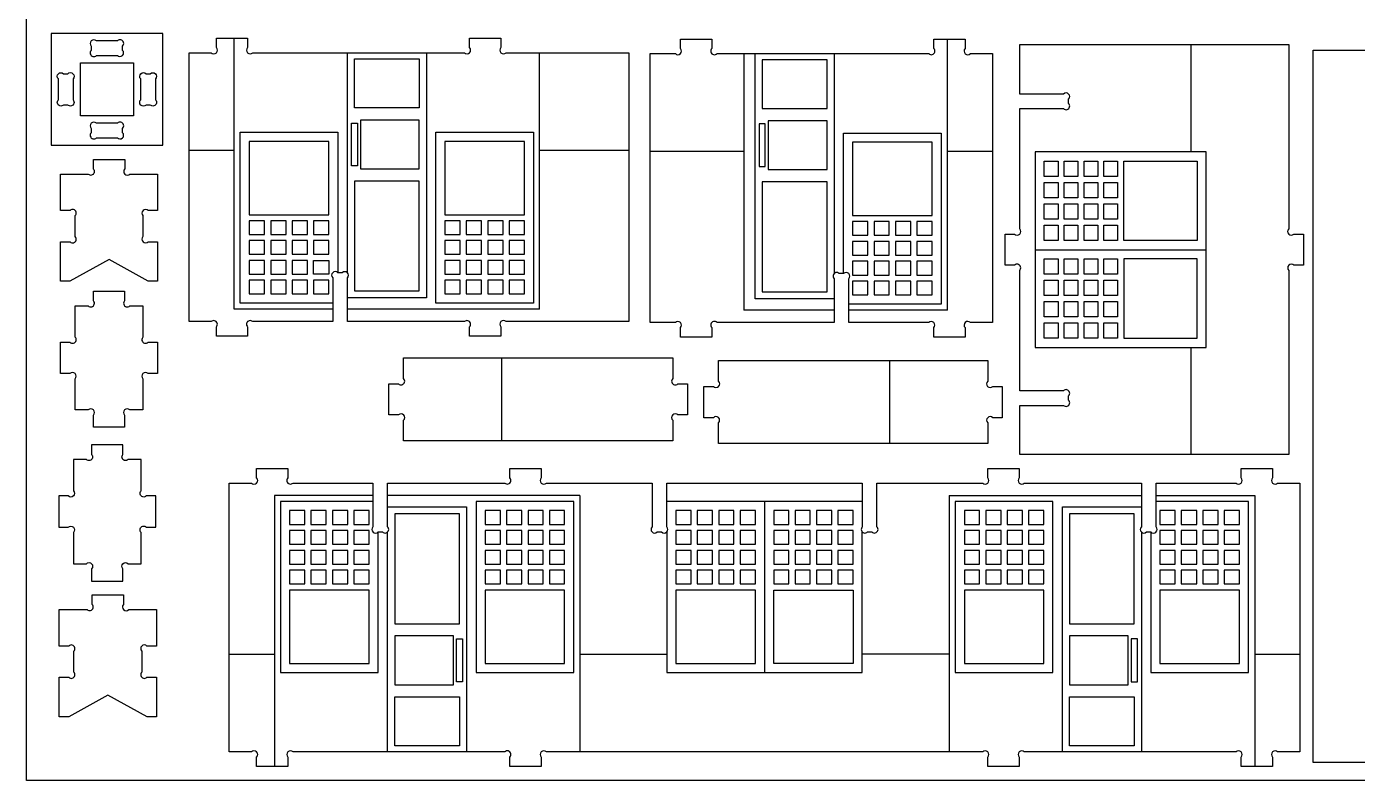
# Model space of a CAD drawing. Extents: x -202 to 2000, y -1029 to 551.
# Drawn here: x -202 to 888, y -1029 to -411 of the extents above; entities that cross this region are included whole.
import ezdxf

# ---------------------------------------------------------------- set-up
doc = ezdxf.new("R2010")
doc.units = 0
doc.header["$MEASUREMENT"] = 0
doc.layers.get('0').update_dxf_attribs({"linetype": 'CONTINUOUS'})
doc.layers.add('ENGRAVING', color=1, linetype='CONTINUOUS')

msp = doc.modelspace()

# ---------------------------------------------------------------- linework, layer by layer
for points in [[(-202.2, -1028.7), (-202.2, 551.1), (1999.8, 551.1), (1999.8, -1028.7)], [(-182.2, -508), (-90.7, -508), (-90.7, -416.5), (-182.2, -416.5)], [(851.6, -1014), (851.6, -430.2), (1976, -430.2), (1976, -1014)], [(-158.2, -484), (-158.2, -440.5), (-114.7, -440.5), (-114.7, -484)], [(-19.8, -565), (45.3, -565), (45.3, -504.9), (-19.8, -504.9)], [(140.4, -565), (205.5, -565), (205.5, -504.9), (140.4, -504.9)], [(474.4, -565.7), (539.5, -565.7), (539.5, -505.6), (474.4, -505.6)], [(631.3, -533.6), (631.3, -521.1), (642.6, -521.1), (642.6, -533.6)], [(647.6, -533.6), (647.6, -521.1), (658.9, -521.1), (658.9, -533.6)], [(663.9, -533.6), (663.9, -521.1), (675.1, -521.1), (675.1, -533.6)], [(680.1, -533.6), (680.1, -521.1), (691.4, -521.1), (691.4, -533.6)], [(696.4, -586.2), (696.4, -521.1), (756.5, -521.1), (756.5, -586.2)], [(631.3, -551.1), (631.3, -538.6), (642.6, -538.6), (642.6, -551.1)], [(647.6, -551.1), (647.6, -538.6), (658.9, -538.6), (658.9, -551.1)], [(663.9, -551.1), (663.9, -538.6), (675.1, -538.6), (675.1, -551.1)], [(680.1, -551.1), (680.1, -538.6), (691.4, -538.6), (691.4, -551.1)], [(631.3, -568.6), (631.3, -556.1), (642.6, -556.1), (642.6, -568.6)], [(647.6, -568.6), (647.6, -556.1), (658.9, -556.1), (658.9, -568.6)], [(663.9, -568.6), (663.9, -556.1), (675.1, -556.1), (675.1, -568.6)], [(680.1, -568.6), (680.1, -556.1), (691.4, -556.1), (691.4, -568.6)], [(-19.8, -581.2), (-7.3, -581.2), (-7.3, -570), (-19.8, -570)], [(-2.3, -581.2), (10.3, -581.2), (10.3, -570), (-2.3, -570)], [(15.3, -581.2), (27.8, -581.2), (27.8, -570), (15.3, -570)], [(32.8, -581.2), (45.3, -581.2), (45.3, -570), (32.8, -570)], [(140.4, -581.2), (152.9, -581.2), (152.9, -570), (140.4, -570)], [(157.9, -581.2), (170.5, -581.2), (170.5, -570), (157.9, -570)], [(175.5, -570), (175.5, -581.2), (188, -581.2), (188, -570)], [(193, -581.2), (205.5, -581.2), (205.5, -570), (193, -570)], [(474.4, -581.9), (486.9, -581.9), (486.9, -570.7), (474.4, -570.7)], [(491.9, -581.9), (504.4, -581.9), (504.4, -570.7), (491.9, -570.7)], [(509.4, -570.7), (509.4, -581.9), (522, -581.9), (522, -570.7)], [(539.5, -581.9), (539.5, -570.7), (527, -570.7), (527, -581.9)], [(631.3, -586.2), (631.3, -573.6), (642.6, -573.6), (642.6, -586.2)], [(647.6, -586.2), (647.6, -573.6), (658.9, -573.6), (658.9, -586.2)], [(663.9, -586.2), (663.9, -573.6), (675.1, -573.6), (675.1, -586.2)], [(680.1, -586.2), (680.1, -573.6), (691.4, -573.6), (691.4, -586.2)], [(-19.8, -597.5), (-7.3, -597.5), (-7.3, -586.2), (-19.8, -586.2)], [(-2.3, -597.5), (10.3, -597.5), (10.3, -586.2), (-2.3, -586.2)], [(15.3, -597.5), (27.8, -597.5), (27.8, -586.2), (15.3, -586.2)], [(32.8, -597.5), (45.3, -597.5), (45.3, -586.2), (32.8, -586.2)], [(140.4, -586.2), (140.4, -597.5), (152.9, -597.5), (152.9, -586.2)], [(157.9, -597.5), (170.5, -597.5), (170.5, -586.2), (157.9, -586.2)], [(175.5, -597.5), (188, -597.5), (188, -586.2), (175.5, -586.2)], [(193, -597.5), (205.5, -597.5), (205.5, -586.2), (193, -586.2)], [(474.4, -598.2), (486.9, -598.2), (486.9, -587), (474.4, -587)], [(491.9, -598.2), (504.4, -598.2), (504.4, -587), (491.9, -587)], [(509.4, -587), (509.4, -598.2), (522, -598.2), (522, -587)], [(527, -587), (527, -598.2), (539.5, -598.2), (539.5, -587)], [(-19.8, -613.8), (-7.3, -613.8), (-7.3, -602.5), (-19.8, -602.5)], [(-2.3, -613.8), (10.3, -613.8), (10.3, -602.5), (-2.3, -602.5)], [(15.3, -613.8), (27.8, -613.8), (27.8, -602.5), (15.3, -602.5)], [(32.8, -613.8), (32.8, -602.5), (45.3, -602.5), (45.3, -613.8)], [(140.4, -613.8), (152.9, -613.8), (152.9, -602.5), (140.4, -602.5)], [(157.9, -613.8), (170.5, -613.8), (170.5, -602.5), (157.9, -602.5)], [(175.5, -613.8), (188, -613.8), (188, -602.5), (175.5, -602.5)], [(193, -602.5), (193, -613.8), (205.5, -613.8), (205.5, -602.5)], [(474.4, -603.2), (474.4, -614.5), (486.9, -614.5), (486.9, -603.2)], [(491.9, -614.5), (504.4, -614.5), (504.4, -603.2), (491.9, -603.2)], [(509.4, -614.5), (522, -614.5), (522, -603.2), (509.4, -603.2)], [(527, -614.5), (539.5, -614.5), (539.5, -603.2), (527, -603.2)], [(631.3, -613.7), (631.3, -601.2), (642.6, -601.2), (642.6, -613.7)], [(647.6, -613.7), (647.6, -601.2), (658.9, -601.2), (658.9, -613.7)], [(663.9, -613.7), (663.9, -601.2), (675.1, -601.2), (675.1, -613.7)], [(680.1, -613.7), (680.1, -601.2), (691.4, -601.2), (691.4, -613.7)], [(696.4, -601.2), (696.4, -666.3), (756.5, -666.3), (756.5, -601.2)], [(-19.8, -630), (-7.3, -630), (-7.3, -618.8), (-19.8, -618.8)], [(-2.3, -630), (10.3, -630), (10.3, -618.8), (-2.3, -618.8)], [(15.3, -630), (27.8, -630), (27.8, -618.8), (15.3, -618.8)], [(32.8, -630), (45.3, -630), (45.3, -618.8), (32.8, -618.8)], [(140.4, -630), (152.9, -630), (152.9, -618.8), (140.4, -618.8)], [(157.9, -630), (170.5, -630), (170.5, -618.8), (157.9, -618.8)], [(175.5, -630), (188, -630), (188, -618.8), (175.5, -618.8)], [(193, -630), (205.5, -630), (205.5, -618.8), (193, -618.8)], [(474.4, -619.5), (474.4, -630.8), (486.9, -630.8), (486.9, -619.5)], [(491.9, -630.8), (504.4, -630.8), (504.4, -619.5), (491.9, -619.5)], [(509.4, -630.8), (522, -630.8), (522, -619.5), (509.4, -619.5)], [(527, -630.8), (539.5, -630.8), (539.5, -619.5), (527, -619.5)], [(631.3, -631.2), (631.3, -618.7), (642.6, -618.7), (642.6, -631.2)], [(647.6, -631.2), (647.6, -618.7), (658.9, -618.7), (658.9, -631.2)], [(663.9, -631.2), (663.9, -618.7), (675.1, -618.7), (675.1, -631.2)], [(680.1, -631.2), (680.1, -618.7), (691.4, -618.7), (691.4, -631.2)], [(631.3, -648.7), (631.3, -636.2), (642.6, -636.2), (642.6, -648.7)], [(647.6, -648.7), (647.6, -636.2), (658.9, -636.2), (658.9, -648.7)], [(663.9, -648.7), (663.9, -636.2), (675.1, -636.2), (675.1, -648.7)], [(680.1, -648.7), (680.1, -636.2), (691.4, -636.2), (691.4, -648.7)], [(631.3, -666.3), (631.3, -653.7), (642.6, -653.7), (642.6, -666.3)], [(647.6, -666.3), (647.6, -653.7), (658.9, -653.7), (658.9, -666.3)], [(663.9, -666.3), (663.9, -653.7), (675.1, -653.7), (675.1, -666.3)], [(680.1, -666.3), (680.1, -653.7), (691.4, -653.7), (691.4, -666.3)], [(25.7, -807.6), (13.2, -807.6), (13.2, -818.9), (25.7, -818.9)], [(43.2, -818.9), (43.2, -807.6), (30.7, -807.6), (30.7, -818.9)], [(48.3, -818.9), (60.8, -818.9), (60.8, -807.6), (48.3, -807.6)], [(65.8, -818.9), (78.3, -818.9), (78.3, -807.6), (65.8, -807.6)], [(173.4, -807.6), (173.4, -818.9), (185.9, -818.9), (185.9, -807.6)], [(190.9, -807.6), (190.9, -818.9), (203.4, -818.9), (203.4, -807.6)], [(208.5, -818.9), (221, -818.9), (221, -807.6), (208.5, -807.6)], [(226, -818.9), (238.5, -818.9), (238.5, -807.6), (226, -807.6)], [(329.6, -818.9), (342.1, -818.9), (342.1, -807.6), (329.6, -807.6)], [(347.1, -818.9), (359.6, -818.9), (359.6, -807.6), (347.1, -807.6)], [(364.7, -818.9), (377.2, -818.9), (377.2, -807.6), (364.7, -807.6)], [(382.2, -818.9), (394.7, -818.9), (394.7, -807.6), (382.2, -807.6)], [(409.7, -818.9), (422.2, -818.9), (422.2, -807.6), (409.7, -807.6)], [(427.2, -818.9), (439.7, -818.9), (439.7, -807.6), (427.2, -807.6)], [(444.8, -818.9), (457.3, -818.9), (457.3, -807.6), (444.8, -807.6)], [(462.3, -818.9), (474.8, -818.9), (474.8, -807.6), (462.3, -807.6)], [(565.9, -818.9), (578.4, -818.9), (578.4, -807.6), (565.9, -807.6)], [(583.4, -818.9), (596, -818.9), (596, -807.6), (583.4, -807.6)], [(601, -818.9), (613.5, -818.9), (613.5, -807.6), (601, -807.6)], [(618.5, -818.9), (631, -818.9), (631, -807.6), (618.5, -807.6)], [(726.1, -818.9), (738.6, -818.9), (738.6, -807.6), (726.1, -807.6)], [(743.6, -818.9), (756.2, -818.9), (756.2, -807.6), (743.6, -807.6)], [(761.2, -818.9), (773.7, -818.9), (773.7, -807.6), (761.2, -807.6)], [(778.7, -818.9), (791.2, -818.9), (791.2, -807.6), (778.7, -807.6)], [(13.2, -835.2), (25.7, -835.2), (25.7, -823.9), (13.2, -823.9)], [(30.7, -835.2), (43.2, -835.2), (43.2, -823.9), (30.7, -823.9)], [(60.8, -835.2), (60.8, -823.9), (48.3, -823.9), (48.3, -835.2)], [(65.8, -835.2), (78.3, -835.2), (78.3, -823.9), (65.8, -823.9)], [(173.4, -835.2), (185.9, -835.2), (185.9, -823.9), (173.4, -823.9)], [(190.9, -835.2), (203.4, -835.2), (203.4, -823.9), (190.9, -823.9)], [(208.5, -835.2), (221, -835.2), (221, -823.9), (208.5, -823.9)], [(226, -835.2), (238.5, -835.2), (238.5, -823.9), (226, -823.9)], [(329.6, -835.2), (342.1, -835.2), (342.1, -823.9), (329.6, -823.9)], [(347.1, -835.2), (359.6, -835.2), (359.6, -823.9), (347.1, -823.9)], [(364.7, -835.2), (377.2, -835.2), (377.2, -823.9), (364.7, -823.9)], [(382.2, -835.2), (394.7, -835.2), (394.7, -823.9), (382.2, -823.9)], [(409.7, -835.2), (422.2, -835.2), (422.2, -823.9), (409.7, -823.9)], [(427.2, -835.2), (439.7, -835.2), (439.7, -823.9), (427.2, -823.9)], [(444.8, -835.2), (457.3, -835.2), (457.3, -823.9), (444.8, -823.9)], [(462.3, -835.2), (474.8, -835.2), (474.8, -823.9), (462.3, -823.9)], [(565.9, -835.2), (578.4, -835.2), (578.4, -823.9), (565.9, -823.9)], [(583.4, -823.9), (583.4, -835.2), (596, -835.2), (596, -823.9)], [(601, -835.2), (613.5, -835.2), (613.5, -823.9), (601, -823.9)], [(618.5, -835.2), (631, -835.2), (631, -823.9), (618.5, -823.9)], [(726.1, -835.2), (738.6, -835.2), (738.6, -823.9), (726.1, -823.9)], [(743.6, -835.2), (756.2, -835.2), (756.2, -823.9), (743.6, -823.9)], [(761.2, -835.2), (773.7, -835.2), (773.7, -823.9), (761.2, -823.9)], [(778.7, -835.2), (791.2, -835.2), (791.2, -823.9), (778.7, -823.9)], [(13.2, -851.4), (25.7, -851.4), (25.7, -840.2), (13.2, -840.2)], [(30.7, -851.4), (43.2, -851.4), (43.2, -840.2), (30.7, -840.2)], [(48.3, -840.2), (48.3, -851.4), (60.8, -851.4), (60.8, -840.2)], [(65.8, -840.2), (65.8, -851.4), (78.3, -851.4), (78.3, -840.2)], [(173.4, -851.4), (185.9, -851.4), (185.9, -840.2), (173.4, -840.2)], [(190.9, -851.4), (203.4, -851.4), (203.4, -840.2), (190.9, -840.2)], [(208.5, -840.2), (208.5, -851.4), (221, -851.4), (221, -840.2)], [(226, -851.4), (238.5, -851.4), (238.5, -840.2), (226, -840.2)], [(329.6, -851.4), (342.1, -851.4), (342.1, -840.2), (329.6, -840.2)], [(347.1, -851.4), (359.6, -851.4), (359.6, -840.2), (347.1, -840.2)], [(364.7, -851.4), (377.2, -851.4), (377.2, -840.2), (364.7, -840.2)], [(382.2, -851.4), (394.7, -851.4), (394.7, -840.2), (382.2, -840.2)], [(409.7, -851.4), (422.2, -851.4), (422.2, -840.2), (409.7, -840.2)], [(427.2, -840.2), (427.2, -851.4), (439.7, -851.4), (439.7, -840.2)], [(444.8, -851.4), (457.3, -851.4), (457.3, -840.2), (444.8, -840.2)], [(462.3, -851.4), (474.8, -851.4), (474.8, -840.2), (462.3, -840.2)], [(565.9, -851.4), (578.4, -851.4), (578.4, -840.2), (565.9, -840.2)], [(583.4, -851.4), (596, -851.4), (596, -840.2), (583.4, -840.2)], [(601, -851.4), (613.5, -851.4), (613.5, -840.2), (601, -840.2)], [(618.5, -851.4), (631, -851.4), (631, -840.2), (618.5, -840.2)], [(726.1, -851.4), (738.6, -851.4), (738.6, -840.2), (726.1, -840.2)], [(756.2, -851.4), (756.2, -840.2), (743.6, -840.2), (743.6, -851.4)], [(761.2, -851.4), (773.7, -851.4), (773.7, -840.2), (761.2, -840.2)], [(778.7, -851.4), (791.2, -851.4), (791.2, -840.2), (778.7, -840.2)], [(13.2, -867.7), (25.7, -867.7), (25.7, -856.5), (13.2, -856.5)], [(30.7, -867.7), (43.2, -867.7), (43.2, -856.5), (30.7, -856.5)], [(48.3, -867.7), (60.8, -867.7), (60.8, -856.5), (48.3, -856.5)], [(65.8, -867.7), (78.3, -867.7), (78.3, -856.5), (65.8, -856.5)], [(173.4, -867.7), (185.9, -867.7), (185.9, -856.5), (173.4, -856.5)], [(190.9, -867.7), (203.4, -867.7), (203.4, -856.5), (190.9, -856.5)], [(208.5, -867.7), (221, -867.7), (221, -856.5), (208.5, -856.5)], [(226, -867.7), (238.5, -867.7), (238.5, -856.5), (226, -856.5)], [(329.6, -867.7), (342.1, -867.7), (342.1, -856.5), (329.6, -856.5)], [(347.1, -867.7), (359.6, -867.7), (359.6, -856.5), (347.1, -856.5)], [(364.7, -867.7), (377.2, -867.7), (377.2, -856.5), (364.7, -856.5)], [(382.2, -867.7), (394.7, -867.7), (394.7, -856.5), (382.2, -856.5)], [(409.7, -867.7), (422.2, -867.7), (422.2, -856.5), (409.7, -856.5)], [(427.2, -867.7), (439.7, -867.7), (439.7, -856.5), (427.2, -856.5)], [(444.8, -867.7), (457.3, -867.7), (457.3, -856.5), (444.8, -856.5)], [(462.3, -867.7), (474.8, -867.7), (474.8, -856.5), (462.3, -856.5)], [(565.9, -867.7), (578.4, -867.7), (578.4, -856.5), (565.9, -856.5)], [(583.4, -867.7), (596, -867.7), (596, -856.5), (583.4, -856.5)], [(601, -867.7), (613.5, -867.7), (613.5, -856.5), (601, -856.5)], [(618.5, -867.7), (631, -867.7), (631, -856.5), (618.5, -856.5)], [(726.1, -867.7), (738.6, -867.7), (738.6, -856.5), (726.1, -856.5)], [(743.6, -867.7), (756.2, -867.7), (756.2, -856.5), (743.6, -856.5)], [(773.7, -867.7), (773.7, -856.5), (761.2, -856.5), (761.2, -867.7)], [(778.7, -867.7), (791.2, -867.7), (791.2, -856.5), (778.7, -856.5)], [(13.2, -932.8), (78.3, -932.8), (78.3, -872.7), (13.2, -872.7)], [(173.4, -932.8), (238.5, -932.8), (238.5, -872.7), (173.4, -872.7)], [(329.6, -932.8), (394.7, -932.8), (394.7, -872.7), (329.6, -872.7)], [(409.7, -872.7), (474.8, -872.7), (474.8, -932.8), (409.7, -932.8)], [(565.9, -932.8), (631, -932.8), (631, -872.7), (565.9, -872.7)], [(726.1, -932.8), (791.2, -932.8), (791.2, -872.7), (726.1, -872.7)]]:
    msp.add_lwpolyline(points, close=True)
for points in [[(-145, -434.5), (-127.9, -434.5, 1), (-123.6, -430.3), (-123.6, -426.8, 1), (-127.9, -422.5), (-145, -422.5, 1), (-149.3, -426.8), (-149.3, -430.3, 1)], [(-46.8, -664.7), (-46.8, -656.9, 1), (-51.1, -652.7), (-69.2, -652.7), (-69.2, -512.4), (-69.2, -432.3), (-51.1, -432.3, 1), (-46.8, -428), (-46.8, -420.3), (-32.3, -420.3), (-21.2, -420.3), (-21.2, -428, 1), (-17, -432.3), (60.5, -432.3), (125.2, -432.3), (156.4, -432.3, 1), (160.6, -428), (160.6, -420.3), (186.3, -420.3), (186.3, -428, 1), (190.5, -432.3), (218, -432.3), (291.2, -432.3), (291.2, -652.7), (190.5, -652.7, 1), (186.3, -656.9), (186.3, -664.7), (160.6, -664.7), (160.6, -656.9, 1), (156.4, -652.7), (60.5, -652.7), (60.5, -642.5), (60.5, -633.3), (60.5, -616.8, 1), (56.3, -612.6), (52.8, -612.6), (52.8, -612.6, 1), (48.5, -616.8), (48.5, -637.5), (48.5, -642.5), (48.5, -652.7), (-17, -652.7, 1), (-21.2, -656.9), (-21.2, -664.7)], [(333.4, -665.4), (333.4, -657.6, 1), (329.2, -653.4), (308.5, -653.4), (308.5, -513.1), (308.5, -433), (329.2, -433, 1), (333.4, -428.8), (333.4, -421), (359, -421), (359, -428.8, 1), (363.3, -433), (385.2, -433), (394.5, -433), (459.2, -433), (536.7, -433, 1), (540.9, -428.8), (540.9, -421), (552, -421), (566.5, -421), (566.5, -428.8, 1), (570.8, -433), (588.9, -433), (588.9, -513.1), (588.9, -653.4), (570.8, -653.4, 1), (566.5, -657.6), (566.5, -665.4), (540.9, -665.4), (540.9, -657.6, 1), (536.7, -653.4), (471.2, -653.4), (471.2, -643.3), (471.2, -638.3), (471.2, -617.5, 1), (466.9, -613.3), (466.9, -613.3), (463.4, -613.3, 1), (459.2, -617.5), (459.2, -634), (459.2, -643.3), (459.2, -653.4), (363.3, -653.4, 1), (359, -657.6), (359, -665.4)], [(611.2, -761.7), (611.2, -721.3), (647.1, -721.3, 1), (651.3, -717), (651.3, -713.5, 1), (647.1, -709.3), (611.2, -709.3), (611.2, -610.7, 1), (606.9, -606.5), (599.2, -606.5), (599.2, -580.9), (606.9, -580.9, 1), (611.2, -576.6), (611.2, -478.1), (647.1, -478.1, 1), (651.3, -473.8), (651.3, -470.3, 1), (647.1, -466.1), (611.2, -466.1), (611.2, -425.6), (751.5, -425.6), (831.6, -425.6), (831.6, -576.6, 1), (835.8, -580.9), (843.6, -580.9), (843.6, -606.5), (835.8, -606.5, 1), (831.6, -610.7), (831.6, -761.7), (751.5, -761.7)], [(-176.2, -470.8), (-176.2, -453.7, -1), (-172, -449.5), (-168.5, -449.5, -1), (-164.2, -453.7), (-164.2, -470.8, -1), (-168.5, -475.1), (-172, -475.1, -1)], [(-96.7, -453.7), (-96.7, -470.8, -1), (-100.9, -475.1), (-104.4, -475.1, -1), (-108.7, -470.8), (-108.7, -453.7, -1), (-104.4, -449.5), (-100.9, -449.5, -1)], [(-127.9, -490), (-145, -490, 1), (-149.3, -494.3), (-149.3, -497.8, 1), (-145, -502), (-127.9, -502, 1), (-123.6, -497.8), (-123.6, -494.3, 1)], [(-174.4, -619.5), (-174.4, -587.2), (-166.6, -587.2, 1), (-162.4, -583), (-162.4, -565.8, 1), (-166.6, -561.6), (-174.4, -561.6), (-174.4, -531.7), (-151.7, -531.7, 1), (-147.5, -527.5), (-147.5, -519.7), (-121.8, -519.7), (-121.8, -527.5, 1), (-117.6, -531.7), (-94.9, -531.7), (-94.9, -561.6), (-102.6, -561.6, 1), (-106.9, -565.8), (-106.9, -583, 1), (-102.6, -587.2), (-94.9, -587.2), (-94.9, -619.5), (-102.6, -619.5), (-134.6, -601.8), (-166.7, -619.5)], [(-147.5, -739.3), (-147.5, -729.3, 1), (-151.8, -725.1), (-162.5, -725.1), (-162.5, -699.5, 1), (-166.7, -695.2), (-174.5, -695.2), (-174.5, -669.6), (-166.7, -669.6, 1), (-162.5, -665.3), (-162.5, -639.7), (-151.8, -639.7, 1), (-147.5, -635.5), (-147.5, -627.7), (-121.9, -627.7), (-121.9, -635.5, 1), (-117.7, -639.7), (-106.9, -639.7), (-106.9, -665.3, 1), (-102.7, -669.6), (-94.9, -669.6), (-94.9, -695.2), (-102.7, -695.2, 1), (-106.9, -699.5), (-106.9, -725.1), (-117.7, -725.1, 1), (-121.9, -729.3), (-121.9, -739.3)], [(106.6, -750.5), (106.6, -733.5, 1), (102.4, -729.2), (94.6, -729.2), (94.6, -703.6), (102.4, -703.6, 1), (106.6, -699.4), (106.6, -682.4), (186.7, -682.4), (327, -682.4), (327, -699.4, 1), (331.3, -703.6), (339, -703.6), (339, -729.2), (331.3, -729.2, 1), (327, -733.5), (327, -750.5), (186.7, -750.5)], [(364.6, -752.6), (364.6, -735.6, 1), (360.3, -731.4), (352.6, -731.4), (352.6, -705.8), (360.3, -705.8, 1), (364.6, -701.5), (364.6, -684.5), (504.9, -684.5), (585, -684.5), (585, -701.5, 1), (589.2, -705.8), (597, -705.8), (597, -731.4), (589.2, -731.4, 1), (585, -735.6), (585, -752.6), (504.9, -752.6)], [(-175.9, -821.2), (-168.2, -821.2, -1), (-163.9, -825.5), (-163.9, -851.1), (-153.2, -851.1, -1), (-149, -855.3), (-149, -865.3), (-123.3, -865.3), (-123.3, -855.3, -1), (-119.1, -851.1), (-108.4, -851.1), (-108.4, -825.5, -1), (-104.1, -821.2), (-96.4, -821.2), (-96.4, -795.6), (-104.1, -795.6, -1), (-108.4, -791.3), (-108.4, -765.7), (-119.1, -765.7, -1), (-123.3, -761.5), (-123.3, -753.7), (-149, -753.7), (-149, -761.5, -1), (-153.2, -765.7), (-163.9, -765.7), (-163.9, -791.3, -1), (-168.2, -795.6), (-175.9, -795.6)], [(-13.8, -1017.4), (-13.8, -1009.6, 1), (-18.1, -1005.4), (-36.2, -1005.4), (-36.2, -925.3), (-36.2, -785), (-18.1, -785, 1), (-13.8, -780.8), (-13.8, -773), (11.8, -773), (11.8, -780.8, 1), (16, -785), (81.5, -785), (81.5, -795.1), (81.5, -800.1), (81.5, -820.9, 1), (85.8, -825.1), (85.8, -825.1), (89.3, -825.1, 1), (93.5, -820.9), (93.5, -804.4), (93.5, -795.1), (93.5, -785), (189.4, -785, 1), (193.6, -780.8), (193.6, -773), (219.3, -773), (219.3, -780.8, 1), (223.5, -785), (310.1, -785), (310.1, -820.9, 1), (314.3, -825.1), (317.9, -825.1, 1), (322.1, -820.9), (322.1, -785), (482.3, -785), (482.3, -800.1), (482.3, -820.9, 1), (486.5, -825.1), (490.1, -825.1, 1), (494.3, -820.9), (494.3, -785), (580.9, -785, 1), (585.1, -780.8), (585.1, -773), (610.8, -773), (610.8, -780.8, 1), (615, -785), (710.9, -785), (710.9, -820.9, 1), (715.1, -825.1), (718.6, -825.1), (718.6, -825.1, 1), (722.9, -820.9), (722.9, -800.1), (722.9, -795.1), (722.9, -785), (788.4, -785, 1), (792.6, -780.8), (792.6, -773), (818.3, -773), (818.3, -780.8, 1), (822.5, -785), (840.6, -785), (840.6, -925.3), (840.6, -1005.4), (822.5, -1005.4, 1), (818.3, -1009.6), (818.3, -1017.4), (803.7, -1017.4), (792.6, -1017.4), (792.6, -1009.6, 1), (788.4, -1005.4), (710.9, -1005.4), (646.2, -1005.4), (615, -1005.4, 1), (610.8, -1009.6), (610.8, -1017.4), (585.1, -1017.4), (585.1, -1009.6, 1), (580.9, -1005.4), (553.4, -1005.4), (251, -1005.4), (223.5, -1005.4, 1), (219.3, -1009.6), (219.3, -1017.4), (193.6, -1017.4), (193.6, -1009.6, 1), (189.4, -1005.4), (158.2, -1005.4), (93.5, -1005.4), (16, -1005.4, 1), (11.8, -1009.6), (11.8, -1017.4), (0.7, -1017.4)], [(-175.5, -976.5), (-175.5, -944.2), (-167.7, -944.2, 1), (-163.5, -940), (-163.5, -922.8, 1), (-167.7, -918.6), (-175.5, -918.6), (-175.5, -888.7), (-152.7, -888.7, 1), (-148.5, -884.5), (-148.5, -876.7), (-122.9, -876.7), (-122.9, -884.5, 1), (-118.6, -888.7), (-95.9, -888.7), (-95.9, -918.6), (-103.7, -918.6, 1), (-107.9, -922.8), (-107.9, -940, 1), (-103.7, -944.2), (-95.9, -944.2), (-95.9, -976.5), (-103.6, -976.5), (-135.7, -958.8), (-167.7, -976.5)]]:
    msp.add_lwpolyline(points, format="xyb", close=True)
at = {"layer": 'ENGRAVING'}
for points in [[(-32.3, -512.4), (-32.3, -420.3)], [(552, -513.1), (552, -421)], [(60.5, -612.6), (60.5, -432.3)], [(125.2, -432.3), (125.2, -633.3)], [(291.2, -512.4), (218, -512.4), (218, -432.3)], [(385.2, -433), (385.2, -513.1)], [(394.5, -634), (394.5, -433)], [(459.2, -433), (459.2, -613.3)], [(751.5, -425.6), (751.5, -513.6)], [(-27.3, -497.4), (52.8, -497.4)], [(-27.3, -637.5), (-27.3, -497.4)], [(52.8, -497.4), (52.8, -612.6)], [(132.9, -497.4), (213, -497.4)], [(132.9, -637.5), (132.9, -497.4)], [(213, -497.4), (213, -637.5)], [(466.9, -613.3), (466.9, -498.1), (547, -498.1), (547, -638.3)], [(-32.3, -512.4), (-69.2, -512.4)], [(48.5, -642.5), (-32.3, -642.5), (-32.3, -512.4)], [(218, -642.5), (218, -512.4)], [(385.2, -513.1), (308.5, -513.1)], [(385.2, -513.1), (385.2, -643.3)], [(552, -643.3), (552, -513.1)], [(588.9, -513.1), (552, -513.1)], [(751.5, -513.6), (623.8, -513.6), (623.8, -593.7), (623.8, -673.8), (751.5, -673.8)], [(764, -593.7), (764, -513.6), (751.5, -513.6)], [(623.8, -593.7), (764, -593.7)], [(751.5, -673.8), (764, -673.8), (764, -593.7)], [(48.5, -637.5), (-27.3, -637.5)], [(125.2, -633.3), (60.5, -633.3)], [(218, -642.5), (60.5, -642.5)], [(213, -637.5), (132.9, -637.5)], [(459.2, -634), (394.5, -634)], [(547, -638.3), (471.2, -638.3)], [(459.2, -643.3), (385.2, -643.3)], [(552, -643.3), (471.2, -643.3)], [(751.5, -673.8), (751.5, -761.7)], [(186.7, -682.4), (186.7, -750.5)], [(504.9, -752.6), (504.9, -684.5)], [(81.5, -795.1), (0.7, -795.1), (0.7, -925.3)], [(251, -795.1), (93.5, -795.1)], [(251, -795.1), (251, -925.3)], [(553.4, -795.1), (553.4, -925.3)], [(553.4, -795.1), (710.9, -795.1)], [(722.9, -795.1), (803.7, -795.1)], [(803.7, -795.1), (803.7, -925.3)], [(81.5, -800.1), (5.7, -800.1)], [(5.7, -800.1), (5.7, -940.3)], [(93.5, -804.4), (158.2, -804.4), (158.2, -1005.4)], [(402.2, -800.1), (322.1, -800.1)], [(402.2, -800.1), (402.2, -940.3)], [(482.3, -800.1), (402.2, -800.1)], [(646.2, -1005.4), (646.2, -804.4), (710.9, -804.4)], [(798.7, -800.1), (722.9, -800.1)], [(798.7, -940.3), (798.7, -800.1)], [(85.8, -940.3), (85.8, -825.1)], [(93.5, -1005.4), (93.5, -825.1)], [(322.1, -825.1), (322.1, -925.3)], [(482.3, -925.3), (482.3, -825.1)], [(710.9, -825.1), (710.9, -1005.4)], [(718.6, -825.1), (718.6, -940.3)], [(-36.2, -925.3), (0.7, -925.3)], [(0.7, -925.3), (0.7, -1017.4)], [(251, -925.3), (322.1, -925.3)], [(251, -925.3), (251, -1005.4)], [(322.1, -925.3), (322.1, -940.3)], [(553.4, -925.3), (482.3, -925.3)], [(482.3, -940.3), (482.3, -925.3)], [(553.4, -925.3), (553.4, -1005.4)], [(803.7, -925.3), (840.6, -925.3)], [(803.7, -925.3), (803.7, -1017.4)], [(5.7, -940.3), (85.8, -940.3)], [(322.1, -940.3), (402.2, -940.3)], [(402.2, -940.3), (482.3, -940.3)], [(718.6, -940.3), (798.7, -940.3)]]:
    msp.add_lwpolyline(points, dxfattribs=at)
for points in [[(66.3, -477.3), (66.3, -437.3), (119.4, -437.3), (119.4, -477.3)], [(400.3, -478.1), (453.4, -478.1), (453.4, -438), (400.3, -438)], [(63.8, -524.9), (63.8, -489.9), (68.8, -489.9), (68.8, -524.9)], [(71.3, -527.4), (119.4, -527.4), (119.4, -487.4), (71.3, -487.4)], [(405.3, -528.1), (453.4, -528.1), (453.4, -488.1), (405.3, -488.1)], [(402.8, -525.6), (402.8, -490.6), (397.7, -490.6), (397.7, -525.6)], [(66.3, -627.5), (119.4, -627.5), (119.4, -537.4), (66.3, -537.4)], [(400.3, -628.3), (453.4, -628.3), (453.4, -538.1), (400.3, -538.1)], [(165.9, -940.3), (246, -940.3), (246, -800.1), (165.9, -800.1)], [(638.5, -940.3), (638.5, -800.1), (558.4, -800.1), (558.4, -940.3)], [(99.3, -810.1), (99.3, -900.3), (152.4, -900.3), (152.4, -810.1)], [(652, -900.3), (705.1, -900.3), (705.1, -810.1), (652, -810.1)], [(99.3, -910.3), (99.3, -950.3), (147.4, -950.3), (147.4, -910.3)], [(149.9, -912.8), (154.9, -912.8), (154.9, -947.8), (149.9, -947.8)], [(652, -950.3), (700.1, -950.3), (700.1, -910.3), (652, -910.3)], [(702.6, -947.8), (707.6, -947.8), (707.6, -912.8), (702.6, -912.8)], [(152.4, -1000.4), (99.3, -1000.4), (99.3, -960.3), (152.4, -960.3)], [(705.1, -960.3), (705.1, -1000.4), (652, -1000.4), (652, -960.3)]]:
    msp.add_lwpolyline(points, close=True, dxfattribs=at)

doc.saveas('drawing.dxf')
